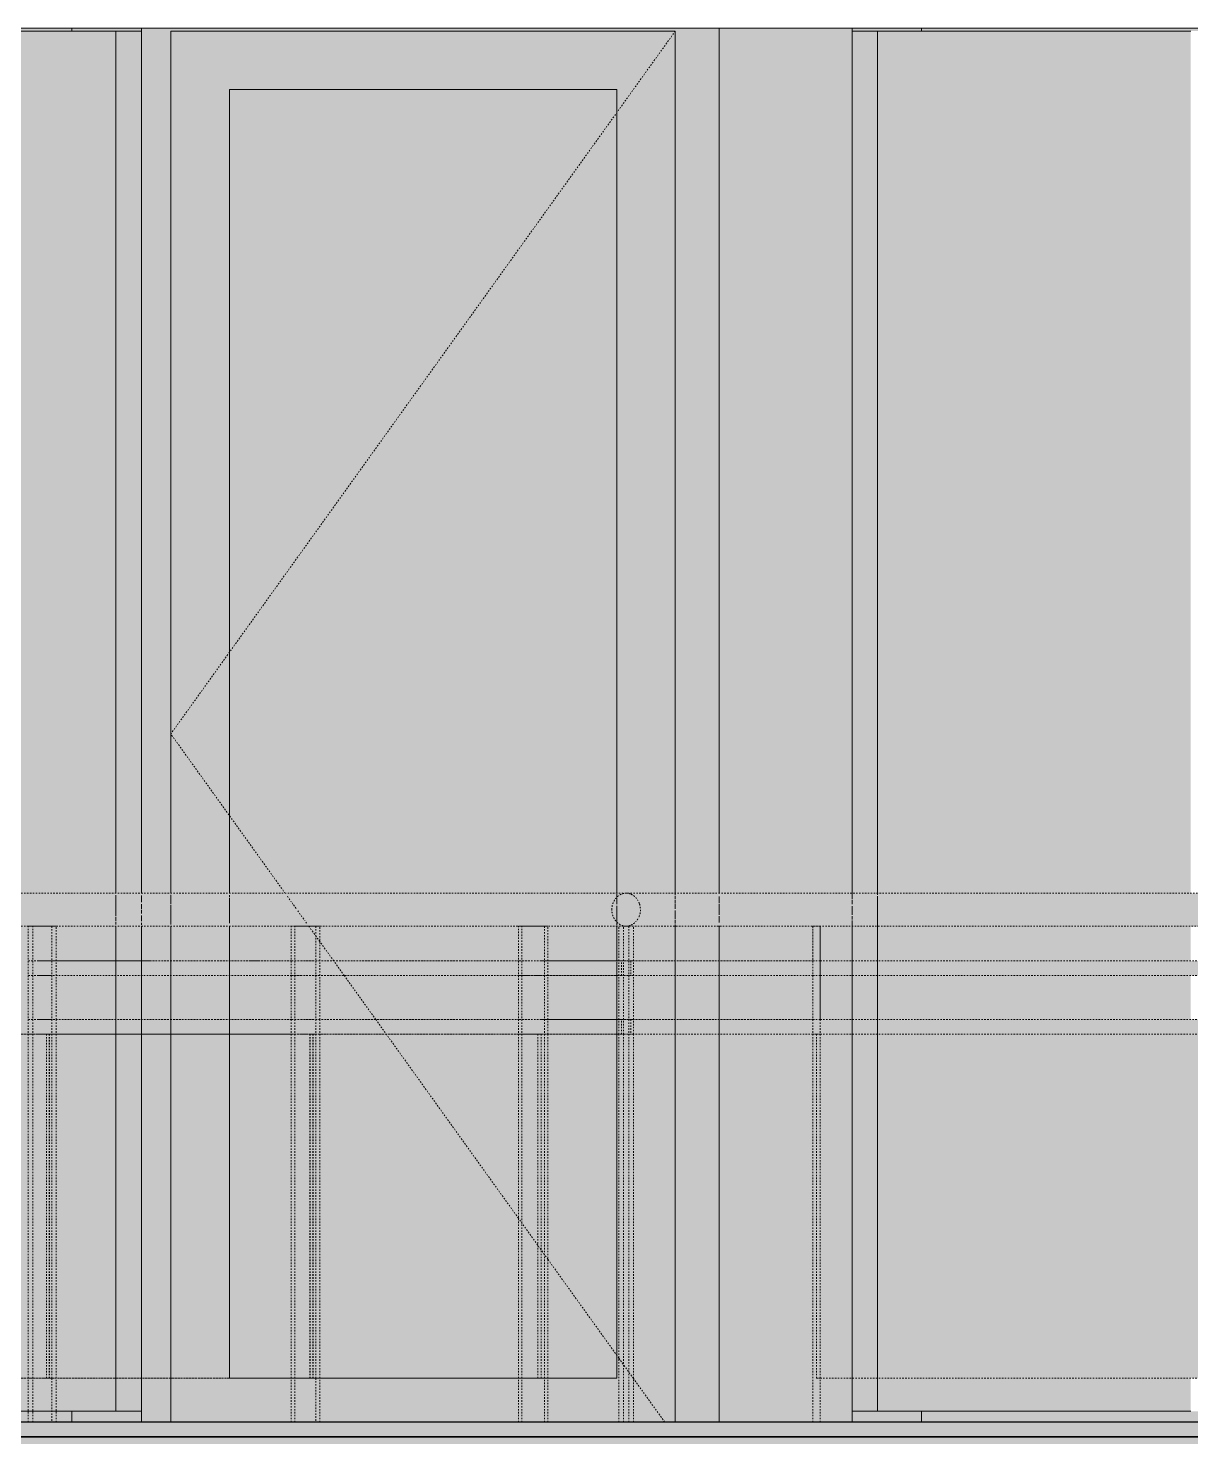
# Model space of a CAD drawing. Header units: inches. Extents: x -23227 to -2744, y -314 to 853.
# Drawn here: x -9189 to -9109.7, y 0 to 96.2 of the extents above; entities that cross this region are included whole.
import ezdxf

# ---------------------------------------------------------------- set-up
doc = ezdxf.new("R2010")
doc.units = ezdxf.units.IN
doc.header["$MEASUREMENT"] = 0
for name, pattern in [('Dash 1_16_', [0.125, 0.0625, -0.0625]), ('Grid Line 1_2_', [0.875, 0.5, -0.125, 0.125, -0.125]), ('Grid Line 1_2__2_', [0.875, 0.5, -0.125, 0.125, -0.125])]:
    doc.linetypes.add(name, pattern=pattern)
for name, color, linetype, lineweight in [('A-DOOR', 31, 'Continuous', 9), ('A-DOOR-FRAM', 31, 'Continuous', 9), ('A-DOOR-GLAZ', 31, 'Continuous', 9), ('A-FLOR', 192, 'Continuous', 9), ('A-FLOR-HRAL', 11, 'Continuous', 9), ('A-FLOR-LEVL', 51, 'Continuous', 9), ('A-GLAZ-CURT', 52, 'Continuous', 9), ('A-GLAZ-CWMG', 51, 'Continuous', 9), ('I-WALL', 2, 'Continuous', 9), ('S-BEAM', 12, 'Continuous', 9)]:
    doc.layers.add(name, color=color, linetype=linetype, lineweight=lineweight)

# ---------------------------------------------------------------- blocks, each defined once
blk = doc.blocks.new('Locker Rooms and Restrooms_rvt-4-Section 16')
at = {"layer": 'A-FLOR-LEVL', "linetype": 'Grid Line 1_2__2_'}
blk.add_line((-23227.371, 0), (-20361.601, 0), dxfattribs=at)
blk = doc.blocks.new('Struct_Xcel_Sports Complex_rvt-4-Section 16')
at = {"layer": 'A-FLOR'}
blk.add_hatch(color=254, dxfattribs=at).paths.add_polyline_path([(-21132.303, -6), (-21132.303, 0), (-22790.803, 0), (-22790.803, -6), (-21135.941, -6)], flags=0)
at = {"layer": 'A-FLOR', "color": 10, "lineweight": 25}
blk.add_line((-21132.303, 0), (-22790.803, 0), dxfattribs=at)
blk = doc.blocks.new('Girt_C - 10_D-1279399-Section 16')
at = {"layer": 'S-BEAM'}
blk.add_hatch(color=256, dxfattribs=at).paths.add_polyline_path([(-21240.178, 96.197), (-21240.178, 96.198), (-21252.142, 96.197)], flags=0)
blk.add_line((-21160.888, 96.198), (-21381.053, 96.198), dxfattribs=at)
blk = doc.blocks.new('Single-Glass 1 - 2_  10 7_16_ x96_-1318953-Section 16')
at = {"layer": 'A-DOOR'}
h = blk.add_hatch(color=256, dxfattribs=at)
h.paths.add_polyline_path([(-21252.24, 1), (-21252.24, 96), (-21286.678, 96), (-21286.678, 1), (-21253.24, 1)], flags=0)
h.paths.add_polyline_path([(-21260.938, 4), (-21282.678, 4), (-21282.678, 92), (-21256.24, 92), (-21256.24, 4)], flags=0)
at = {"layer": 'A-DOOR-FRAM'}
blk.add_hatch(color=256, dxfattribs=at).paths.add_polyline_path([(-21252.24, 1), (-21249.24, 1), (-21249.24, 96.197), (-21288.678, 96.197), (-21288.678, 1), (-21286.678, 1), (-21286.678, 96), (-21252.24, 96), (-21252.24, 21.265)], flags=0)
at = {"layer": 'A-DOOR-GLAZ'}
blk.add_hatch(color=256, dxfattribs=at).paths.add_polyline_path([(-21256.24, 4), (-21256.24, 92), (-21282.678, 92), (-21282.678, 4), (-21260.938, 4)], flags=0)
at = {"layer": 'A-DOOR', "linetype": 'Dash 1_16_'}
for p, q in [((-21252.24, 96), (-21286.678, 48)), ((-21278.866, 37.112), (-21286.678, 48)), ((-21278.548, 36.668), (-21278.758, 36.96)), ((-21278.342, 36.381), (-21278.481, 36.575)), ((-21278.128, 36.083), (-21278.341, 36.379)), ((-21277.607, 35.356), (-21278.041, 35.962)), ((-21277.406, 35.076), (-21277.534, 35.256)), ((-21276.505, 33.821), (-21277.257, 34.869)), ((-21275.557, 32.5), (-21276.505, 33.821)), ((-21274.84, 31.5), (-21275.557, 32.5)), ((-21272.688, 28.5), (-21274.84, 31.5)), ((-21262.951, 14.928), (-21272.688, 28.5)), ((-21261.406, 12.776), (-21262.951, 14.928)), ((-21260.938, 12.123), (-21261.406, 12.776)), ((-21256.092, 5.369), (-21260.938, 12.123)), ((-21255.101, 3.987), (-21256.092, 5.369)), ((-21252.958, 1), (-21255.101, 3.987))]:
    blk.add_line(p, q, dxfattribs=at)
at = {"layer": 'A-DOOR'}
for p, q in [((-21282.678, 37.105), (-21282.678, 92)), ((-21282.678, 92), (-21256.24, 92)), ((-21256.24, 92), (-21256.24, 37.121)), ((-21282.678, 36.886), (-21282.678, 36.998)), ((-21282.678, 36.394), (-21282.678, 36.807)), ((-21256.24, 37.052), (-21256.24, 36.872)), ((-21256.24, 36.832), (-21256.24, 36.569)), ((-21282.678, 35.579), (-21282.678, 36.379)), ((-21256.24, 36.554), (-21256.24, 36.379)), ((-21256.24, 36.268), (-21256.24, 35.732)), ((-21256.24, 35.707), (-21256.24, 35.446)), ((-21282.678, 35.078), (-21282.678, 35.552)), ((-21282.678, 32.5), (-21282.678, 34.898)), ((-21256.24, 35.431), (-21256.24, 35.168)), ((-21256.24, 35.128), (-21256.24, 34.947)), ((-21256.24, 34.881), (-21256.24, 32.5)), ((-21282.678, 31.5), (-21282.678, 32.5)), ((-21256.24, 32.444), (-21256.24, 31.5)), ((-21282.678, 28.5), (-21282.678, 31.5)), ((-21256.24, 31.5), (-21256.24, 28.5)), ((-21282.678, 4), (-21282.678, 28.5)), ((-21256.24, 28.444), (-21256.24, 27.5)), ((-21256.24, 27.5), (-21256.24, 4)), ((-21278.47, 4), (-21282.678, 4)), ((-21277.184, 4), (-21278.47, 4)), ((-21276.978, 4), (-21277.173, 4)), ((-21276.505, 4), (-21276.978, 4)), ((-21262.951, 4), (-21276.505, 4)), ((-21261.406, 4), (-21262.951, 4)), ((-21260.938, 4), (-21261.406, 4)), ((-21256.24, 4), (-21260.938, 4))]:
    blk.add_line(p, q, dxfattribs=at)
at = {"layer": 'A-DOOR-FRAM'}
for p, q in [((-21286.678, 96), (-21252.24, 96)), ((-21286.678, 37.122), (-21286.678, 96)), ((-21252.24, 96), (-21252.24, 37.097)), ((-21249.24, 37.114), (-21249.24, 96.197)), ((-21286.678, 36.379), (-21286.678, 37.012)), ((-21252.24, 37.097), (-21252.24, 37.002)), ((-21252.24, 36.937), (-21252.24, 36.728)), ((-21252.24, 36.649), (-21252.24, 36.418)), ((-21249.24, 36.433), (-21249.24, 36.888)), ((-21286.678, 34.988), (-21286.678, 36.305)), ((-21252.24, 36.379), (-21252.24, 36.068)), ((-21252.24, 35.937), (-21252.24, 35.347)), ((-21249.24, 35.64), (-21249.24, 36.365)), ((-21286.678, 32.5), (-21286.678, 34.88)), ((-21252.24, 35.272), (-21252.24, 35.063)), ((-21252.24, 34.998), (-21252.24, 34.903)), ((-21252.24, 34.903), (-21252.24, 32.5)), ((-21249.24, 35.114), (-21249.24, 35.565)), ((-21249.24, 32.5), (-21249.24, 34.886)), ((-21286.678, 31.5), (-21286.678, 32.5)), ((-21252.24, 32.5), (-21252.24, 31.5)), ((-21249.24, 31.5), (-21249.24, 32.5)), ((-21286.678, 28.5), (-21286.678, 31.5)), ((-21252.24, 31.5), (-21252.24, 28.5)), ((-21249.24, 28.5), (-21249.24, 31.5)), ((-21286.678, 4), (-21286.678, 28.5)), ((-21252.24, 28.5), (-21252.24, 27.5)), ((-21249.24, 27.5), (-21249.24, 28.5)), ((-21252.24, 27.5), (-21252.24, 1)), ((-21249.24, 1), (-21249.24, 27.5)), ((-21286.678, 1), (-21286.678, 4))]:
    blk.add_line(p, q, dxfattribs=at)
at = {"layer": 'A-DOOR-GLAZ'}
for p, q in [((-21282.678, 92), (-21256.24, 92)), ((-21282.678, 92), (-21282.678, 37.105)), ((-21256.24, 92), (-21256.24, 37.121)), ((-21282.678, 36.998), (-21282.678, 36.886)), ((-21282.678, 36.807), (-21282.678, 36.394)), ((-21256.24, 37.052), (-21256.24, 36.872)), ((-21256.24, 36.832), (-21256.24, 36.569)), ((-21282.678, 36.379), (-21282.678, 35.579)), ((-21256.24, 36.554), (-21256.24, 36.379)), ((-21256.24, 36.268), (-21256.24, 35.732)), ((-21256.24, 35.707), (-21256.24, 35.446)), ((-21282.678, 35.552), (-21282.678, 35.078)), ((-21282.678, 34.898), (-21282.678, 32.5)), ((-21256.24, 35.431), (-21256.24, 35.168)), ((-21256.24, 35.128), (-21256.24, 34.947)), ((-21256.24, 34.881), (-21256.24, 32.5)), ((-21282.678, 32.5), (-21282.678, 31.5)), ((-21256.24, 32.444), (-21256.24, 31.5)), ((-21282.678, 31.5), (-21282.678, 28.5)), ((-21256.24, 31.5), (-21256.24, 28.5)), ((-21282.678, 28.5), (-21282.678, 4)), ((-21256.24, 28.444), (-21256.24, 27.5)), ((-21256.24, 27.5), (-21256.24, 4)), ((-21282.678, 4), (-21278.47, 4)), ((-21282.678, 4), (-21278.47, 4)), ((-21278.47, 4), (-21277.184, 4)), ((-21278.47, 4), (-21277.184, 4)), ((-21277.173, 4), (-21276.978, 4)), ((-21277.173, 4), (-21276.978, 4)), ((-21276.978, 4), (-21276.505, 4)), ((-21276.978, 4), (-21276.505, 4)), ((-21276.505, 4), (-21262.951, 4)), ((-21276.505, 4), (-21262.951, 4)), ((-21262.951, 4), (-21261.406, 4)), ((-21262.951, 4), (-21261.406, 4)), ((-21261.406, 4), (-21260.938, 4)), ((-21261.406, 4), (-21260.938, 4)), ((-21260.938, 4), (-21256.24, 4)), ((-21260.938, 4), (-21256.24, 4))]:
    blk.add_line(p, q, dxfattribs=at)
blk = doc.blocks.new('Railing - 3_4_-V113-Section 16')
at = {"layer": 'A-FLOR-HRAL', "linetype": 'Dash 1_16_', "transparency": 33554432}
for points in [[(-21255.785, 1), (-21255.785, 34.869), (-21256.092, 34.869), (-21256.092, 1)], [(-21255.101, 1), (-21255.101, 34.869), (-21255.785, 34.869), (-21255.785, 1)]]:
    blk.add_hatch(color=256, dxfattribs=at).paths.add_polyline_path(points, flags=0)
at = {"layer": 'A-FLOR-HRAL', "linetype": 'Dash 1_16_'}
for p, q in [((-21256.092, 34.869), (-21255.408, 34.869)), ((-21255.785, 34.869), (-21256.092, 34.869)), ((-21256.092, 32.5), (-21256.092, 34.869)), ((-21255.101, 34.869), (-21255.785, 34.869)), ((-21255.785, 32.5), (-21255.785, 34.869)), ((-21255.408, 34.869), (-21255.408, 32.5)), ((-21255.408, 34.869), (-21255.101, 34.869)), ((-21255.101, 32.5), (-21255.101, 34.869)), ((-21256.092, 31.5), (-21256.092, 32.47)), ((-21255.785, 31.5), (-21255.785, 32.5)), ((-21255.408, 32.5), (-21255.408, 31.5)), ((-21255.101, 31.5), (-21255.101, 32.5)), ((-21256.092, 28.5), (-21256.092, 31.5)), ((-21255.785, 28.5), (-21255.785, 31.5)), ((-21255.408, 31.5), (-21255.408, 28.5)), ((-21255.101, 28.5), (-21255.101, 31.5)), ((-21256.092, 27.5), (-21256.092, 28.47)), ((-21255.785, 27.5), (-21255.785, 28.5)), ((-21255.408, 28.5), (-21255.408, 27.5)), ((-21255.101, 27.5), (-21255.101, 28.5)), ((-21256.092, 1), (-21256.092, 27.5)), ((-21255.785, 1), (-21255.785, 27.5)), ((-21255.408, 27.5), (-21255.408, 1)), ((-21255.101, 1), (-21255.101, 27.5))]:
    blk.add_line(p, q, dxfattribs=at)
blk = doc.blocks.new('Railing - 2_ 8_-V180-Section 16')
at = {"layer": 'A-FLOR-HRAL', "linetype": 'Dash 1_16_', "transparency": 33554432}
for points in [[(-21315.417, 4), (-21295.167, 4), (-21295.167, 27.5), (-21315.417, 27.5), (-21315.417, 21.265)], [(-21295.154, 4), (-21294.974, 4), (-21294.974, 27.5), (-21295.167, 27.5), (-21295.167, 4)]]:
    blk.add_hatch(color=256, dxfattribs=at).paths.add_polyline_path(points, flags=0)
at = {"layer": 'A-FLOR-HRAL', "linetype": 'Dash 1_16_'}
for p, q in [((-21315.265, 27.5), (-21315.417, 27.5)), ((-21315.417, 27.5), (-21315.417, 4)), ((-21315.417, 27.5), (-21315.223, 27.5)), ((-21296.433, 27.5), (-21315.265, 27.5)), ((-21315.223, 4), (-21315.223, 27.5)), ((-21315.223, 27.5), (-21315.079, 27.5)), ((-21315.079, 27.5), (-21296.433, 27.5)), ((-21296.403, 27.5), (-21295.167, 27.5)), ((-21295.167, 27.5), (-21296.403, 27.5)), ((-21295.167, 4), (-21295.167, 27.5)), ((-21295.154, 27.5), (-21294.974, 27.5)), ((-21295.154, 27.5), (-21294.974, 27.5)), ((-21294.974, 27.5), (-21294.974, 4)), ((-21315.417, 4), (-21315.265, 4)), ((-21315.223, 4), (-21315.417, 4)), ((-21315.265, 4), (-21296.403, 4)), ((-21315.079, 4), (-21315.223, 4)), ((-21296.403, 4), (-21315.079, 4)), ((-21295.167, 4), (-21296.403, 4)), ((-21296.403, 4), (-21295.167, 4)), ((-21294.974, 4), (-21295.154, 4)), ((-21295.154, 4), (-21294.974, 4))]:
    blk.add_line(p, q, dxfattribs=at)
blk = doc.blocks.new('Railing - 2_ x 1_2_-V181-Section 16')
at = {"layer": 'A-FLOR-HRAL', "linetype": 'Dash 1_16_', "transparency": 33554432}
for points in [[(-21296.104, 1), (-21296.104, 34.869), (-21296.403, 34.869), (-21296.403, 1)], [(-21295.02, 1), (-21294.5, 1), (-21294.5, 34.869), (-21296.104, 34.869), (-21296.104, 1)]]:
    blk.add_hatch(color=256, dxfattribs=at).paths.add_polyline_path(points, flags=0)
at = {"layer": 'A-FLOR-HRAL', "linetype": 'Dash 1_16_'}
for p, q in [((-21296.403, 34.869), (-21294.799, 34.869)), ((-21296.104, 34.869), (-21296.403, 34.869)), ((-21296.403, 1), (-21296.403, 34.869)), ((-21294.5, 34.869), (-21296.104, 34.869)), ((-21296.104, 1), (-21296.104, 34.869)), ((-21294.799, 34.869), (-21294.799, 32.5)), ((-21294.799, 34.869), (-21294.5, 34.869)), ((-21294.5, 32.5), (-21294.5, 34.869)), ((-21294.799, 32.5), (-21294.799, 31.5)), ((-21294.5, 31.5), (-21294.5, 32.5)), ((-21294.799, 31.5), (-21294.799, 28.5)), ((-21294.5, 28.5), (-21294.5, 31.5)), ((-21294.799, 28.5), (-21294.799, 4)), ((-21294.5, 4), (-21294.5, 28.5)), ((-21294.799, 4), (-21294.799, 1)), ((-21294.5, 1), (-21294.5, 4))]:
    blk.add_line(p, q, dxfattribs=at)
blk = doc.blocks.new('Railing - 2_ 8_-V182-Section 16')
at = {"layer": 'A-FLOR-HRAL', "linetype": 'Dash 1_16_', "transparency": 33554432}
for points in [[(-21295.154, 4), (-21277.184, 4), (-21277.184, 27.5), (-21295.154, 27.5), (-21295.154, 21.265)], [(-21277.173, 4), (-21276.978, 4), (-21276.978, 27.5), (-21277.184, 27.5), (-21277.184, 4)]]:
    blk.add_hatch(color=256, dxfattribs=at).paths.add_polyline_path(points, flags=0)
at = {"layer": 'A-FLOR-HRAL', "linetype": 'Dash 1_16_'}
for p, q in [((-21295.02, 27.5), (-21295.154, 27.5)), ((-21295.154, 27.5), (-21295.154, 4)), ((-21295.154, 27.5), (-21294.947, 27.5)), ((-21278.47, 27.5), (-21295.02, 27.5)), ((-21294.947, 4), (-21294.947, 27.5)), ((-21294.947, 27.5), (-21294.819, 27.5)), ((-21294.819, 27.5), (-21278.47, 27.5)), ((-21278.47, 27.5), (-21277.184, 27.5)), ((-21277.184, 27.5), (-21278.47, 27.5)), ((-21277.184, 4), (-21277.184, 27.5)), ((-21277.173, 27.5), (-21276.978, 27.5)), ((-21277.173, 27.5), (-21276.978, 27.5)), ((-21276.978, 27.5), (-21276.978, 4)), ((-21295.154, 4), (-21295.02, 4)), ((-21294.947, 4), (-21295.154, 4)), ((-21295.02, 4), (-21278.47, 4)), ((-21294.819, 4), (-21294.947, 4)), ((-21278.47, 4), (-21294.819, 4)), ((-21277.184, 4), (-21278.47, 4)), ((-21278.47, 4), (-21277.184, 4)), ((-21276.978, 4), (-21277.173, 4)), ((-21277.173, 4), (-21276.978, 4))]:
    blk.add_line(p, q, dxfattribs=at)
blk = doc.blocks.new('Railing - 2_ x 1_2_-V183-Section 16')
at = {"layer": 'A-FLOR-HRAL', "linetype": 'Dash 1_16_', "transparency": 33554432}
for points in [[(-21278.208, 1), (-21278.208, 34.869), (-21278.47, 34.869), (-21278.47, 1)], [(-21277.057, 1), (-21276.505, 1), (-21276.505, 34.869), (-21278.208, 34.869), (-21278.208, 1)]]:
    blk.add_hatch(color=256, dxfattribs=at).paths.add_polyline_path(points, flags=0)
at = {"layer": 'A-FLOR-HRAL', "linetype": 'Dash 1_16_'}
for p, q in [((-21278.47, 34.869), (-21276.767, 34.869)), ((-21278.208, 34.869), (-21278.47, 34.869)), ((-21278.47, 1), (-21278.47, 34.869)), ((-21276.505, 34.869), (-21278.208, 34.869)), ((-21278.208, 1), (-21278.208, 34.869)), ((-21276.767, 34.869), (-21276.767, 32.5)), ((-21276.767, 34.869), (-21276.505, 34.869)), ((-21276.505, 32.5), (-21276.505, 34.869)), ((-21276.767, 32.5), (-21276.767, 31.5)), ((-21276.505, 31.5), (-21276.505, 32.5)), ((-21276.767, 31.5), (-21276.767, 28.5)), ((-21276.505, 28.5), (-21276.505, 31.5)), ((-21276.767, 28.5), (-21276.767, 4)), ((-21276.505, 4), (-21276.505, 28.5)), ((-21276.767, 4), (-21276.767, 1)), ((-21276.505, 1), (-21276.505, 4))]:
    blk.add_line(p, q, dxfattribs=at)
blk = doc.blocks.new('Railing - 2_ 8_-V184-Section 16')
at = {"layer": 'A-FLOR-HRAL', "linetype": 'Dash 1_16_', "transparency": 33554432}
for points in [[(-21277.173, 4), (-21261.625, 4), (-21261.625, 27.5), (-21277.173, 27.5), (-21277.173, 21.265)], [(-21261.625, 4), (-21261.406, 4), (-21261.406, 27.5), (-21261.625, 27.5), (-21261.625, 21.265)]]:
    blk.add_hatch(color=256, dxfattribs=at).paths.add_polyline_path(points, flags=0)
at = {"layer": 'A-FLOR-HRAL', "linetype": 'Dash 1_16_'}
for p, q in [((-21277.057, 27.5), (-21277.173, 27.5)), ((-21277.173, 27.5), (-21277.173, 4)), ((-21277.173, 27.5), (-21276.955, 27.5)), ((-21262.951, 27.5), (-21277.057, 27.5)), ((-21276.955, 4), (-21276.955, 27.5)), ((-21276.955, 27.5), (-21276.844, 27.5)), ((-21276.844, 27.5), (-21262.951, 27.5)), ((-21262.951, 27.5), (-21261.625, 27.5)), ((-21261.625, 27.5), (-21262.951, 27.5)), ((-21261.625, 4), (-21261.625, 27.5)), ((-21261.593, 27.5), (-21261.406, 27.5)), ((-21261.593, 27.5), (-21261.406, 27.5)), ((-21261.406, 27.5), (-21261.406, 4)), ((-21277.173, 4), (-21277.057, 4)), ((-21276.955, 4), (-21277.173, 4)), ((-21277.057, 4), (-21262.951, 4)), ((-21276.844, 4), (-21276.955, 4)), ((-21262.951, 4), (-21276.844, 4)), ((-21261.406, 4), (-21262.951, 4)), ((-21262.951, 4), (-21261.625, 4)), ((-21261.625, 4), (-21261.406, 4))]:
    blk.add_line(p, q, dxfattribs=at)
blk = doc.blocks.new('Railing - 2_ x 1_2_-V185-Section 16')
at = {"layer": 'A-FLOR-HRAL', "linetype": 'Dash 1_16_', "transparency": 33554432}
for points in [[(-21262.727, 1), (-21262.727, 34.869), (-21262.951, 34.869), (-21262.951, 1)], [(-21260.938, 1), (-21260.938, 34.869), (-21262.727, 34.869), (-21262.727, 1)]]:
    blk.add_hatch(color=256, dxfattribs=at).paths.add_polyline_path(points, flags=0)
at = {"layer": 'A-FLOR-HRAL', "linetype": 'Dash 1_16_'}
for p, q in [((-21262.951, 34.869), (-21261.161, 34.869)), ((-21262.727, 34.869), (-21262.951, 34.869)), ((-21262.951, 1), (-21262.951, 34.869)), ((-21260.938, 34.869), (-21262.727, 34.869)), ((-21262.727, 1), (-21262.727, 34.869)), ((-21261.161, 34.869), (-21261.161, 32.5)), ((-21261.161, 34.869), (-21260.938, 34.869)), ((-21260.938, 32.5), (-21260.938, 34.869)), ((-21261.161, 32.5), (-21261.161, 31.576)), ((-21260.938, 31.5), (-21260.938, 32.5)), ((-21261.161, 31.5), (-21261.161, 28.5)), ((-21260.938, 28.5), (-21260.938, 31.5)), ((-21261.161, 28.5), (-21261.161, 27.576)), ((-21260.938, 27.5), (-21260.938, 28.5)), ((-21261.161, 27.5), (-21261.161, 1)), ((-21260.938, 1), (-21260.938, 27.5))]:
    blk.add_line(p, q, dxfattribs=at)
blk = doc.blocks.new('Railing - 2_ x 1_2_-V186-Section 16')
at = {"layer": 'A-FLOR-HRAL', "linetype": 'Dash 1_16_', "transparency": 33554432}
blk.add_hatch(color=256, dxfattribs=at).paths.add_polyline_path([(-21242.847, 1), (-21242.347, 1), (-21242.347, 34.869), (-21242.847, 34.869), (-21242.847, 21.265)], flags=0)
at = {"layer": 'A-FLOR-HRAL', "linetype": 'Dash 1_16_'}
for p, q in [((-21242.847, 34.869), (-21242.847, 32.5)), ((-21242.347, 34.869), (-21242.847, 34.869)), ((-21242.847, 1), (-21242.847, 34.869)), ((-21242.847, 34.869), (-21242.347, 34.869)), ((-21242.347, 1), (-21242.347, 34.869)), ((-21242.347, 32.5), (-21242.347, 34.869)), ((-21242.847, 32.5), (-21242.847, 31.5)), ((-21242.347, 31.5), (-21242.347, 32.5)), ((-21242.847, 31.5), (-21242.847, 28.5)), ((-21242.347, 28.5), (-21242.347, 31.5)), ((-21242.847, 28.5), (-21242.847, 27.5)), ((-21242.347, 4), (-21242.347, 28.5)), ((-21242.847, 27.5), (-21242.847, 1)), ((-21242.347, 1), (-21242.347, 4))]:
    blk.add_line(p, q, dxfattribs=at)
blk = doc.blocks.new('Railing - 2_ 8_-V151-Section 16')
at = {"layer": 'A-FLOR-HRAL', "linetype": 'Dash 1_16_', "transparency": 33554432}
blk.add_hatch(color=256, dxfattribs=at).paths.add_polyline_path([(-21873.303, 4), (-21873.053, 4), (-21873.053, 27.5), (-21905.053, 27.5), (-21905.053, 4), (-21904.803, 4)], flags=0)
at = {"layer": 'A-FLOR-HRAL', "linetype": 'Dash 1_16_'}
for p, q in [((-21905.053, 4), (-21905.053, 27.5)), ((-21905.053, 27.5), (-21904.803, 27.5)), ((-21904.803, 27.5), (-21905.053, 27.5)), ((-21905.053, 27.5), (-21905.053, 4)), ((-21904.803, 27.5), (-21873.303, 27.5)), ((-21873.303, 27.5), (-21904.803, 27.5)), ((-21873.303, 27.5), (-21873.053, 27.5)), ((-21873.053, 27.5), (-21873.303, 27.5)), ((-21873.053, 27.5), (-21873.053, 4)), ((-21873.053, 4), (-21873.053, 27.5)), ((-21904.803, 4), (-21905.053, 4)), ((-21905.053, 4), (-21904.803, 4)), ((-21873.303, 4), (-21904.803, 4)), ((-21904.803, 4), (-21873.303, 4)), ((-21873.053, 4), (-21873.303, 4)), ((-21873.303, 4), (-21873.053, 4))]:
    blk.add_line(p, q, dxfattribs=at)
blk = doc.blocks.new('Railing - Railing-939582-Section 16')
at = {"layer": 'A-FLOR-HRAL', "linetype": 'Dash 1_16_', "transparency": 33554432}
h = blk.add_hatch(color=256, dxfattribs=at)
h.paths.add_polyline_path([(-21397.229, 36), (-21256.569, 36), (-21256.439, 36.563), (-21256.09, 36.949), (-21255.912, 37.064), (-21255.597, 37.125), (-21269.926, 37.114), (-21300.559, 37.122), (-21314.678, 37.117), (-21355.771, 37.125), (-21427.766, 37.123), (-21584.053, 36.974), (-21584.053, 36), (-21397.393, 36)], flags=0)
h.paths.add_polyline_path([(-21579.047, 36.76), (-21579.046, 36.76), (-21576.826, 36.81)], flags=0)
for points in [[(-21256.569, 36), (-21165.597, 36), (-21165.597, 37.119), (-21225.982, 37.118), (-21242.458, 37.12), (-21255.912, 37.064), (-21256.212, 36.871), (-21256.481, 36.379), (-21256.504, 36.281)], [(-21255.597, 34.875), (-21255.912, 34.936), (-21256.212, 35.129), (-21256.486, 35.642), (-21256.569, 36), (-21584.053, 36), (-21584.053, 34.881), (-21503.8, 34.881), (-21386.295, 34.886), (-21340.446, 34.895), (-21329.609, 34.876), (-21256.984, 34.888)], [(-21255.597, 34.875), (-21196.164, 34.883), (-21165.597, 34.93), (-21165.597, 36), (-21256.569, 36), (-21256.439, 35.438), (-21256.212, 35.129), (-21255.912, 34.936)], [(-21387.71, 31.5), (-21255.92, 31.5), (-21255.92, 32.5), (-21584.053, 32.5), (-21584.053, 31.5), (-21388.51, 31.5)], [(-21210.847, 31.5), (-21165.597, 31.5), (-21165.597, 32.5), (-21255.92, 32.5), (-21255.92, 31.5), (-21213.408, 31.5)], [(-21584.053, 27.5), (-21255.92, 27.5), (-21255.92, 28.5), (-21584.053, 28.5)], [(-21255.92, 27.5), (-21165.597, 27.5), (-21165.597, 28.5), (-21255.92, 28.5)]]:
    blk.add_hatch(color=256, dxfattribs=at).paths.add_polyline_path(points, flags=0)
at = {"layer": 'A-FLOR-HRAL', "linetype": 'Dash 1_16_'}
for p, q in [((-21165.597, 37.125), (-21255.597, 37.125)), ((-21255.597, 34.875), (-21165.597, 34.875)), ((-21296.402, 32.5), (-21295.701, 32.5)), ((-21294.901, 32.5), (-21296.392, 32.5)), ((-21295.701, 32.5), (-21278.42, 32.5)), ((-21288.121, 32.5), (-21294.901, 32.5)), ((-21281.224, 32.5), (-21288.121, 32.5)), ((-21280.701, 32.5), (-21281.179, 32.5)), ((-21278.425, 32.5), (-21280.701, 32.5)), ((-21276.931, 32.5), (-21278.425, 32.5)), ((-21278.42, 32.5), (-21277.782, 32.5)), ((-21277.782, 32.5), (-21262.913, 32.5)), ((-21273.696, 32.5), (-21276.931, 32.5)), ((-21267.118, 32.5), (-21273.696, 32.5)), ((-21262.903, 32.5), (-21267.118, 32.5)), ((-21262.913, 32.5), (-21262.28, 32.5)), ((-21261.385, 32.5), (-21262.903, 32.5)), ((-21262.28, 32.5), (-21255.92, 32.5)), ((-21256.065, 32.5), (-21261.385, 32.5)), ((-21255.273, 32.5), (-21256.065, 32.5)), ((-21255.92, 32.5), (-21255.273, 32.5)), ((-21255.92, 31.5), (-21255.92, 32.5)), ((-21255.92, 32.5), (-21242.847, 32.5)), ((-21255.273, 32.5), (-21255.273, 31.5)), ((-21255.101, 32.5), (-21255.273, 32.5)), ((-21242.847, 32.5), (-21255.101, 32.5)), ((-21242.847, 32.5), (-21242.347, 32.5)), ((-21242.347, 32.5), (-21242.847, 32.5)), ((-21242.347, 32.5), (-21210.847, 32.5)), ((-21210.847, 32.5), (-21242.347, 32.5)), ((-21295.701, 31.5), (-21296.402, 31.5)), ((-21294.901, 31.5), (-21296.392, 31.5)), ((-21278.42, 31.5), (-21295.701, 31.5)), ((-21281.224, 31.5), (-21294.901, 31.5)), ((-21278.425, 31.5), (-21281.179, 31.5)), ((-21276.931, 31.5), (-21278.425, 31.5)), ((-21277.782, 31.5), (-21278.42, 31.5)), ((-21262.913, 31.5), (-21277.782, 31.5)), ((-21273.696, 31.5), (-21276.931, 31.5)), ((-21267.118, 31.5), (-21273.696, 31.5)), ((-21262.903, 31.5), (-21267.118, 31.5)), ((-21262.28, 31.5), (-21262.913, 31.5)), ((-21261.385, 31.5), (-21262.903, 31.5)), ((-21255.92, 31.5), (-21262.28, 31.5)), ((-21260.974, 31.5), (-21261.385, 31.5)), ((-21256.065, 31.5), (-21260.974, 31.5)), ((-21255.273, 31.5), (-21256.065, 31.5)), ((-21255.273, 31.5), (-21255.92, 31.5)), ((-21242.847, 31.5), (-21255.92, 31.5)), ((-21255.101, 31.5), (-21255.273, 31.5)), ((-21242.847, 31.5), (-21255.101, 31.5)), ((-21242.347, 31.5), (-21242.847, 31.5)), ((-21242.347, 31.5), (-21242.847, 31.5)), ((-21210.847, 31.5), (-21242.347, 31.5)), ((-21210.847, 31.5), (-21242.347, 31.5)), ((-21296.402, 28.5), (-21295.703, 28.5)), ((-21294.901, 28.5), (-21296.392, 28.5)), ((-21295.703, 28.5), (-21278.42, 28.5)), ((-21278.425, 28.5), (-21294.901, 28.5)), ((-21276.931, 28.5), (-21278.425, 28.5)), ((-21278.42, 28.5), (-21277.782, 28.5)), ((-21277.782, 28.5), (-21262.913, 28.5)), ((-21273.696, 28.5), (-21276.931, 28.5)), ((-21267.118, 28.5), (-21273.696, 28.5)), ((-21262.903, 28.5), (-21267.118, 28.5)), ((-21262.913, 28.5), (-21262.28, 28.5)), ((-21261.385, 28.5), (-21262.903, 28.5)), ((-21262.28, 28.5), (-21255.92, 28.5)), ((-21256.065, 28.5), (-21261.385, 28.5)), ((-21255.273, 28.5), (-21256.065, 28.5)), ((-21255.92, 28.5), (-21255.273, 28.5)), ((-21255.92, 27.5), (-21255.92, 28.5)), ((-21255.92, 28.5), (-21242.847, 28.5)), ((-21255.273, 28.5), (-21255.273, 27.5)), ((-21255.101, 28.5), (-21255.273, 28.5)), ((-21242.847, 28.5), (-21255.101, 28.5)), ((-21242.847, 28.5), (-21242.347, 28.5)), ((-21242.347, 28.5), (-21242.847, 28.5)), ((-21242.347, 28.5), (-21210.847, 28.5)), ((-21210.847, 28.5), (-21242.347, 28.5)), ((-21295.703, 27.5), (-21296.402, 27.5)), ((-21295.149, 27.5), (-21296.392, 27.5)), ((-21278.42, 27.5), (-21295.703, 27.5)), ((-21294.901, 27.5), (-21295.136, 27.5)), ((-21278.425, 27.5), (-21294.901, 27.5)), ((-21277.132, 27.5), (-21278.425, 27.5)), ((-21277.782, 27.5), (-21278.42, 27.5)), ((-21262.913, 27.5), (-21277.782, 27.5)), ((-21276.931, 27.5), (-21277.12, 27.5)), ((-21262.903, 27.5), (-21276.931, 27.5)), ((-21262.28, 27.5), (-21262.913, 27.5)), ((-21261.604, 27.5), (-21262.903, 27.5)), ((-21255.92, 27.5), (-21262.28, 27.5)), ((-21261.385, 27.5), (-21261.573, 27.5)), ((-21256.065, 27.5), (-21261.385, 27.5)), ((-21255.273, 27.5), (-21256.065, 27.5)), ((-21255.273, 27.5), (-21255.92, 27.5)), ((-21242.847, 27.5), (-21255.92, 27.5)), ((-21255.101, 27.5), (-21255.273, 27.5)), ((-21242.847, 27.5), (-21255.101, 27.5)), ((-21242.597, 27.5), (-21242.847, 27.5)), ((-21242.347, 27.5), (-21242.847, 27.5)), ((-21242.347, 27.5), (-21242.597, 27.5)), ((-21210.847, 27.5), (-21242.347, 27.5)), ((-21210.847, 27.5), (-21242.347, 27.5))]:
    blk.add_line(p, q, dxfattribs=at)
at = {"layer": 'A-FLOR-HRAL', "linetype": 'Dash 1_16_', "flags": 128}
for points in [[(-21255.597, 37.125), (-21260.691, 37.125), (-21266.145, 37.125), (-21271.953, 37.125), (-21278.107, 37.125), (-21284.601, 37.125), (-21291.429, 37.125), (-21298.581, 37.125), (-21306.051, 37.125), (-21313.829, 37.125), (-21321.908, 37.125), (-21330.278, 37.125), (-21338.931, 37.125), (-21347.856, 37.125), (-21357.043, 37.125), (-21366.483, 37.125), (-21376.164, 37.125), (-21386.076, 37.125), (-21396.209, 37.125), (-21406.55, 37.125), (-21417.089, 37.125), (-21427.813, 37.125), (-21438.711, 37.125), (-21449.77, 37.125), (-21460.979, 37.125), (-21472.324, 37.125), (-21483.794, 37.125), (-21495.374, 37.125), (-21507.054, 37.125), (-21518.819, 37.125), (-21530.657, 37.125), (-21542.554, 37.125), (-21554.497, 37.125), (-21566.473, 37.125), (-21578.468, 37.125), (-21584.053, 37.125)], [(-21255.597, 34.875), (-21260.691, 34.875), (-21266.145, 34.875), (-21271.953, 34.875), (-21278.107, 34.875), (-21284.601, 34.875), (-21291.429, 34.875), (-21298.581, 34.875), (-21306.051, 34.875), (-21313.829, 34.875), (-21321.908, 34.875), (-21330.278, 34.875), (-21338.931, 34.875), (-21347.856, 34.875), (-21357.043, 34.875), (-21366.483, 34.875), (-21376.164, 34.875), (-21386.076, 34.875), (-21396.209, 34.875), (-21406.55, 34.875), (-21417.089, 34.875), (-21427.813, 34.875), (-21438.711, 34.875), (-21449.77, 34.875), (-21460.979, 34.875), (-21472.324, 34.875), (-21483.794, 34.875), (-21495.374, 34.875), (-21507.054, 34.875), (-21518.819, 34.875), (-21530.657, 34.875), (-21542.554, 34.875), (-21554.497, 34.875), (-21566.473, 34.875), (-21578.468, 34.875), (-21584.053, 34.875)]]:
    blk.add_lwpolyline(points, dxfattribs=at)
at = {"layer": 'A-FLOR-HRAL', "linetype": 'Dash 1_16_'}
for points, knots in [([(-21256.569, 36), (-21256.575, 36.113), (-21256.554, 36.272), (-21256.495, 36.449), (-21256.448, 36.546), (-21256.41, 36.614), (-21256.373, 36.674), (-21256.329, 36.739), (-21256.284, 36.796), (-21256.25, 36.833), (-21256.229, 36.855), (-21256.207, 36.876), (-21256.178, 36.902), (-21256.13, 36.941), (-21256.069, 36.985), (-21255.992, 37.03), (-21255.912, 37.065), (-21255.833, 37.092), (-21255.755, 37.111), (-21255.677, 37.122), (-21255.623, 37.125), (-21255.597, 37.125)], [0, 0, 0, 0, 0.0625, 0.09375, 0.125, 0.140625, 0.15625, 0.1875, 0.21875, 0.234375, 0.2421875, 0.25, 0.265625, 0.28125, 0.3125, 0.34375, 0.375, 0.40625, 0.4375, 0.46875, 0.5, 0.5, 0.5, 0.5]), ([(-21255.597, 37.125), (-21255.57, 37.125), (-21255.516, 37.122), (-21255.438, 37.111), (-21255.369, 37.095), (-21255.326, 37.081), (-21255.309, 37.074)], [0.5, 0.5, 0.5, 0.5, 0.53125, 0.5625, 0.59375, 0.6142433, 0.6142433, 0.6142433, 0.6142433]), ([(-21255.263, 37.057), (-21255.243, 37.048), (-21255.197, 37.026), (-21255.126, 36.985), (-21255.064, 36.941), (-21255.027, 36.91), (-21255.013, 36.898), (-21255.011, 36.897)], [0.6321994, 0.6321994, 0.6321994, 0.6321994, 0.65625, 0.6875, 0.71875, 0.734375, 0.7371654, 0.7371654, 0.7371654, 0.7371654]), ([(-21254.945, 36.833), (-21254.937, 36.824), (-21254.909, 36.794), (-21254.866, 36.739), (-21254.826, 36.68), (-21254.803, 36.643), (-21254.798, 36.635)], [0.7684743, 0.7684743, 0.7684743, 0.7684743, 0.78125, 0.8125, 0.84375, 0.85222801, 0.85222801, 0.85222801, 0.85222801]), ([(-21255.597, 34.875), (-21255.623, 34.875), (-21255.677, 34.878), (-21255.755, 34.889), (-21255.833, 34.908), (-21255.912, 34.935), (-21255.992, 34.97), (-21256.069, 35.015), (-21256.13, 35.059), (-21256.178, 35.098), (-21256.207, 35.124), (-21256.229, 35.145), (-21256.25, 35.167), (-21256.284, 35.204), (-21256.329, 35.261), (-21256.373, 35.326), (-21256.41, 35.386), (-21256.448, 35.454), (-21256.495, 35.551), (-21256.554, 35.728), (-21256.575, 35.887), (-21256.569, 36)], [0.5, 0.5, 0.5, 0.5, 0.53125, 0.5625, 0.59375, 0.625, 0.65625, 0.6875, 0.71875, 0.734375, 0.75, 0.7578125, 0.765625, 0.78125, 0.8125, 0.84375, 0.859375, 0.875, 0.90625, 0.9375, 1, 1, 1, 1]), ([(-21254.728, 36.505), (-21254.719, 36.486), (-21254.706, 36.454), (-21254.692, 36.421), (-21254.687, 36.408)], [0.89118965, 0.89118965, 0.89118965, 0.89118965, 0.90625, 0.91569721, 0.91569721, 0.91569721, 0.91569721]), ([(-21254.627, 36), (-21254.621, 35.887), (-21254.642, 35.728), (-21254.693, 35.574), (-21254.719, 35.514), (-21254.728, 35.496)], [0, 0, 0, 0, 0.0625, 0.09375, 0.1087469, 0.1087469, 0.1087469, 0.1087469]), ([(-21254.682, 36.391), (-21254.674, 36.366), (-21254.639, 36.249), (-21254.621, 36.113), (-21254.627, 36)], [0.91960794, 0.91960794, 0.91960794, 0.91960794, 0.9375, 1, 1, 1, 1]), ([(-21255.309, 34.926), (-21255.326, 34.919), (-21255.369, 34.905), (-21255.438, 34.889), (-21255.516, 34.878), (-21255.57, 34.875), (-21255.597, 34.875)], [0.3857637, 0.3857637, 0.3857637, 0.3857637, 0.40625, 0.4375, 0.46875, 0.5, 0.5, 0.5, 0.5]), ([(-21255.011, 35.103), (-21255.013, 35.102), (-21255.027, 35.09), (-21255.064, 35.059), (-21255.126, 35.015), (-21255.197, 34.974), (-21255.243, 34.952), (-21255.263, 34.943)], [0.2628653, 0.2628653, 0.2628653, 0.2628653, 0.265625, 0.28125, 0.3125, 0.34375, 0.3677866, 0.3677866, 0.3677866, 0.3677866]), ([(-21254.798, 35.365), (-21254.803, 35.357), (-21254.826, 35.319), (-21254.866, 35.261), (-21254.909, 35.206), (-21254.936, 35.176), (-21254.945, 35.167)], [0.14786382, 0.14786382, 0.14786382, 0.14786382, 0.15625, 0.1875, 0.21875, 0.23145503, 0.23145503, 0.23145503, 0.23145503])]:
    blk.add_open_spline(points, degree=3, knots=knots, dxfattribs=at)
for name, p in [('Railing - 2_ x 1_2_-V181-Section 16', (0, 0)), ('Railing - 2_ x 1_2_-V183-Section 16', (0, 0)), ('Railing - 2_ x 1_2_-V185-Section 16', (0, 0)), ('Railing - 3_4_-V113-Section 16', (0, 0)), ('Railing - 2_ x 1_2_-V186-Section 16', (0, 0)), ('Railing - 2_ 8_-V180-Section 16', (0, 0)), ('Railing - 2_ 8_-V182-Section 16', (0, 0)), ('Railing - 2_ 8_-V184-Section 16', (0, 0)), ('Railing - 2_ 8_-V151-Section 16', (662.456, 0))]:
    blk.add_blockref(name, p)
blk = doc.blocks.new('System Panel - Interior Glazing-1319791-Section 16')
at = {"layer": 'A-GLAZ-CURT'}
blk.add_hatch(color=256, dxfattribs=at).paths.add_polyline_path([(-21290.428, 1.75), (-21290.428, 96), (-21311.803, 96), (-21311.803, 1.75), (-21294.5, 1.75)], flags=0)
for p, q in [((-21290.428, 96), (-21311.803, 96)), ((-21311.803, 1.75), (-21296.403, 1.75)), ((-21296.403, 1.75), (-21294.5, 1.75)), ((-21294.5, 1.75), (-21290.428, 1.75))]:
    blk.add_line(p, q, dxfattribs=at)
blk = doc.blocks.new('Rectangular Mullion - Interior 1_75_ x 4_5_-1220297-Section 16')
at = {"layer": 'A-GLAZ-CWMG'}
blk.add_hatch(color=256, dxfattribs=at).paths.add_polyline_path([(-21288.678, 1.75), (-21288.678, 96), (-21290.428, 96), (-21290.428, 1.75)], flags=0)
for p, q in [((-21290.428, 96), (-21288.678, 96)), ((-21290.428, 96), (-21290.428, 37.121)), ((-21288.678, 37.123), (-21288.678, 96)), ((-21290.428, 36.986), (-21290.428, 36.379)), ((-21288.678, 36.864), (-21288.678, 36.961)), ((-21288.678, 36.511), (-21288.678, 36.829)), ((-21290.428, 36.378), (-21290.428, 35.556)), ((-21288.678, 36.058), (-21288.678, 36.379)), ((-21288.678, 35.727), (-21288.678, 36)), ((-21288.678, 35.218), (-21288.678, 35.605)), ((-21290.428, 35.483), (-21290.428, 35.232)), ((-21290.428, 35.171), (-21290.428, 34.993)), ((-21290.428, 34.898), (-21290.428, 32.5)), ((-21288.678, 34.97), (-21288.678, 35.112)), ((-21288.678, 32.494), (-21288.678, 34.886)), ((-21290.428, 32.5), (-21290.428, 31.5)), ((-21288.678, 31.5), (-21288.678, 32.494)), ((-21290.428, 31.5), (-21290.428, 28.5)), ((-21288.678, 28.494), (-21288.678, 31.5)), ((-21290.428, 28.5), (-21290.428, 4)), ((-21288.678, 4), (-21288.678, 28.494)), ((-21290.428, 4), (-21290.428, 1.75)), ((-21288.678, 1.75), (-21288.678, 4)), ((-21288.678, 1.75), (-21290.428, 1.75))]:
    blk.add_line(p, q, dxfattribs=at)
blk = doc.blocks.new('System Panel - Interior Glazing-V196-Section 16')
at = {"layer": 'A-GLAZ-CURT'}
blk.add_hatch(color=256, dxfattribs=at).paths.add_polyline_path([(-21217.053, 1.75), (-21217.053, 96), (-21238.428, 96), (-21238.428, 1.75)], flags=0)
for p, q in [((-21217.053, 96), (-21238.428, 96)), ((-21238.428, 1.75), (-21217.053, 1.75))]:
    blk.add_line(p, q, dxfattribs=at)
blk = doc.blocks.new('Rectangular Mullion - Interior 1_75_ x 4_5_-1220298-Section 16')
at = {"layer": 'A-GLAZ-CWMG'}
blk.add_hatch(color=256, dxfattribs=at).paths.add_polyline_path([(-21238.428, 1.75), (-21238.428, 96), (-21240.178, 96), (-21240.178, 1.75)], flags=0)
for p, q in [((-21240.178, 96), (-21238.428, 96)), ((-21240.178, 96), (-21240.178, 37.115)), ((-21238.428, 37.112), (-21238.428, 96)), ((-21240.178, 37.115), (-21240.178, 37.014)), ((-21240.178, 36.986), (-21240.178, 36.734)), ((-21240.178, 36.663), (-21240.178, 36.379)), ((-21238.428, 37.016), (-21238.428, 37.112)), ((-21238.428, 36.382), (-21238.428, 36.933)), ((-21240.178, 36.239), (-21240.178, 36)), ((-21240.178, 35.974), (-21240.178, 35.637)), ((-21238.428, 34.887), (-21238.428, 36.379)), ((-21240.178, 35.559), (-21240.178, 35.33)), ((-21240.178, 35.265), (-21240.178, 35.013)), ((-21240.178, 34.984), (-21240.178, 34.881)), ((-21240.178, 34.881), (-21240.178, 32.5)), ((-21238.428, 32.5), (-21238.428, 34.887)), ((-21240.178, 32.5), (-21240.178, 31.5)), ((-21238.428, 31.5), (-21238.428, 32.5)), ((-21240.178, 31.5), (-21240.178, 28.5)), ((-21238.428, 28.5), (-21238.428, 31.5)), ((-21240.178, 28.5), (-21240.178, 4)), ((-21238.428, 4), (-21238.428, 28.5)), ((-21240.178, 4), (-21240.178, 1.75)), ((-21238.428, 1.75), (-21238.428, 4)), ((-21238.428, 1.75), (-21240.178, 1.75))]:
    blk.add_line(p, q, dxfattribs=at)

msp = doc.modelspace()

# ---------------------------------------------------------------- hatches: boundary and pattern name
at = {"layer": 'A-FLOR'}
msp.add_hatch(color=256, dxfattribs=at).paths.add_polyline_path([(-9027.0352, 0), (-9027.0352, 1), (-10158.6602, 1), (-10158.6602, 0), (-9028.54799, 0)], flags=0)
at = {"layer": 'I-WALL', "lineweight": 5}
h = msp.add_hatch(color=256, dxfattribs=at)
h.paths.add_polyline_path([(-9186.0352, 1), (-9181.2852, 1), (-9181.2852, 1.75), (-9186.0352, 1.75)], flags=0)
h.paths.add_polyline_path([(-9186.0352, 96), (-9181.2852, 96), (-9181.2852, 96.1976), (-9186.0352, 96.1976)], flags=0)
h.paths.add_polyline_path([(-9181.2852, 100.17969), (-9181.2852, 144.6875), (-9186.0352, 144.6875), (-9186.0352, 100.17969), (-9183.48299, 100.17969)], flags=0)
h = msp.add_hatch(color=256, dxfattribs=at)
h.paths.add_polyline_path([(-9132.7852, 1), (-9128.0352, 1), (-9128.0352, 1.75), (-9132.7852, 1.75)], flags=0)
h.paths.add_polyline_path([(-9128.0352, 96), (-9128.0352, 96.1976), (-9132.7852, 96.1976), (-9132.7852, 96), (-9131.0352, 96)], flags=0)
h.paths.add_polyline_path([(-9132.7852, 100.17969), (-9128.0352, 100.17969), (-9128.0352, 144.6875), (-9132.7852, 144.6875), (-9132.7852, 142.17736)], flags=0)
h = msp.add_hatch(color=256, dxfattribs=at)
h.paths.add_polyline_path([(-9128.0352, 1), (-9107.9102, 1), (-9107.9102, 1.75), (-9128.0352, 1.75)], flags=0)
h.paths.add_polyline_path([(-9273.6602, 1), (-9240.5977, 1), (-9240.5977, 1.75), (-9273.6602, 1.75)], flags=0)
h.paths.add_polyline_path([(-9132.91085, 1), (-9132.7852, 1), (-9132.7852, 96.19668), (-9141.8477, 96.19668), (-9141.8477, 1), (-9134.95398, 1)], flags=0)
h.paths.add_polyline_path([(-9057.95398, 1), (-9042.04238, 1), (-9042.13261, 1.75), (-9073.4727, 1.75), (-9073.4727, 1), (-9058.70398, 1)], flags=0)
h.paths.add_polyline_path([(-9206.1602, 1), (-9186.0352, 1), (-9186.0352, 1.75), (-9206.1602, 1.75)], flags=0)
h.paths.add_polyline_path([(-9240.5977, 96), (-9186.0352, 96), (-9186.0352, 96.19668), (-9273.6602, 96.19668), (-9273.6602, 96), (-9242.3477, 96)], flags=0)
h.paths.add_polyline_path([(-9067.28174, 96), (-9053.47143, 96), (-9053.49509, 96.19668), (-9128.0352, 96.19668), (-9128.0352, 96), (-9071.7227, 96)], flags=0)

# ---------------------------------------------------------------- linework, layer by layer
at = {"layer": 'A-FLOR', "lineweight": 25}
for p, q in [((-9027.0352, 1), (-10158.6602, 1)), ((-10158.6602, 0), (-9027.0352, 0))]:
    msp.add_line(p, q, dxfattribs=at)
at = {"layer": 'A-FLOR-LEVL', "linetype": 'Grid Line 1_2_'}
msp.add_line((-11119.97849, 0), (-8254.20822, 0), dxfattribs=at)
at = {"layer": 'I-WALL'}
for p, q in [((-9186.0352, 96), (-9186.0352, 96.1976)), ((-9181.2852, 96.1976), (-9181.2852, 96)), ((-9132.7852, 96), (-9132.7852, 96.1976)), ((-9128.0352, 96.1976), (-9128.0352, 96)), ((-9186.0352, 1), (-9186.0352, 1.75)), ((-9181.2852, 1.75), (-9181.2852, 1)), ((-9132.7852, 1), (-9132.7852, 1.75)), ((-9128.0352, 1.75), (-9128.0352, 1))]:
    msp.add_line(p, q, dxfattribs=at)

# ---------------------------------------------------------------- block references
at = {"layer": 'A-DOOR'}
msp.add_blockref('Single-Glass 1 - 2_  10 7_16_ x96_-1318953-Section 16', (12107.39261, 0), dxfattribs=at)
at = {"layer": 'A-FLOR-HRAL', "linetype": 'Dash 1_16_'}
msp.add_blockref('Railing - Railing-939582-Section 16', (12107.39261, 0), dxfattribs=at)
at = {"layer": 'A-GLAZ-CURT'}
for name in ['System Panel - Interior Glazing-1319791-Section 16', 'System Panel - Interior Glazing-V196-Section 16']:
    msp.add_blockref(name, (12107.39261, 0), dxfattribs=at)
at = {"layer": 'A-GLAZ-CWMG'}
for name in ['Rectangular Mullion - Interior 1_75_ x 4_5_-1220297-Section 16', 'Rectangular Mullion - Interior 1_75_ x 4_5_-1220298-Section 16']:
    msp.add_blockref(name, (12107.39261, 0), dxfattribs=at)
at = {"layer": 'S-BEAM'}
msp.add_blockref('Girt_C - 10_D-1279399-Section 16', (12107.39261, 0), dxfattribs=at)

# ---------------------------------------------------------------- next in the draw order: block references
at = {"color": 130, "lineweight": 5}
msp.add_blockref('Locker Rooms and Restrooms_rvt-4-Section 16', (12107.39261, 0), dxfattribs=at)

# ---------------------------------------------------------------- next in the draw order: block references
msp.add_blockref('Struct_Xcel_Sports Complex_rvt-4-Section 16', (12107.39261, 0), dxfattribs=at)

doc.saveas('drawing.dxf')
